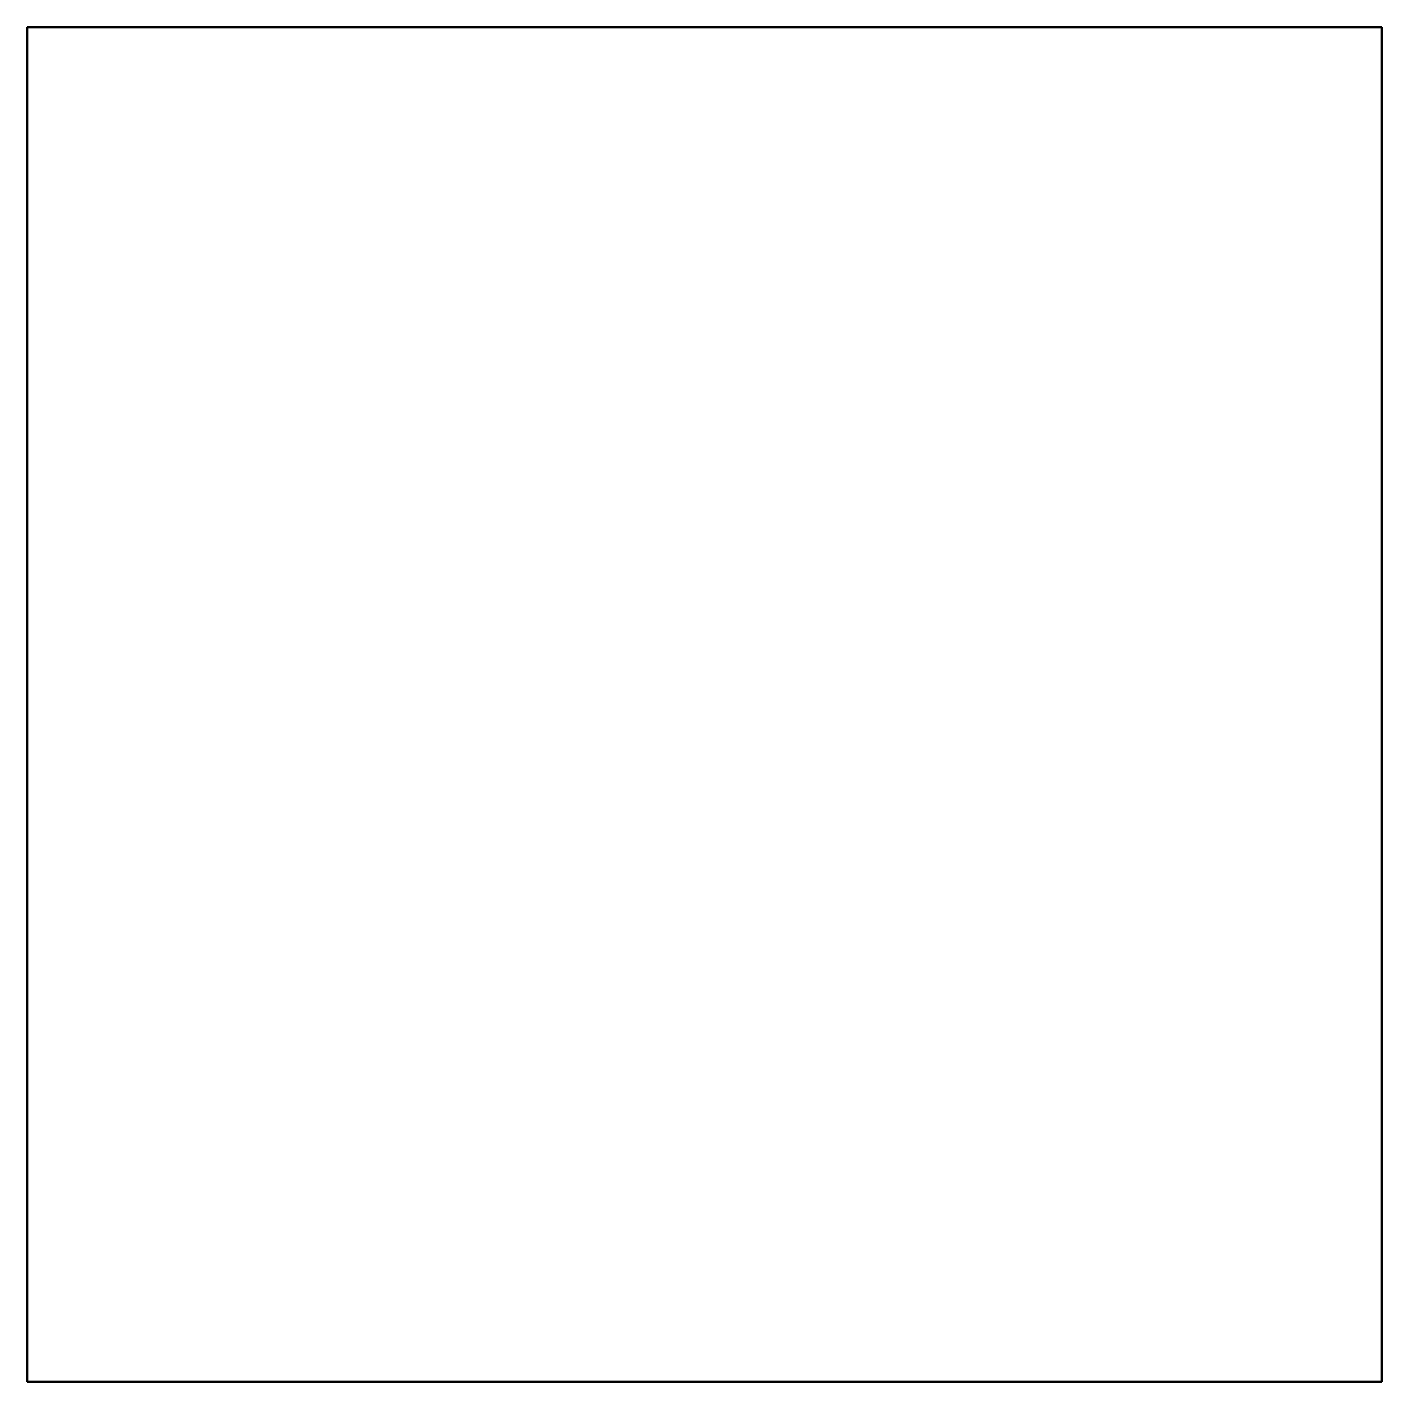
# Model space of a CAD drawing. Header units: inches. Extents: x 1 to 12.1, y 19.5 to 30.5.
import ezdxf

# ---------------------------------------------------------------- set-up
doc = ezdxf.new("R2010")
doc.units = ezdxf.units.IN
doc.header["$MEASUREMENT"] = 0
doc.layers.add('Visible (ANSI)', color=7, linetype='Continuous', lineweight=50)

msp = doc.modelspace()

# ---------------------------------------------------------------- linework, layer by layer
at = {"layer": 'Visible (ANSI)'}
for p, q in [((1.043, 30.504), (1.043, 19.48)), ((12.066, 30.504), (1.043, 30.504)), ((12.066, 19.48), (12.066, 30.504)), ((1.043, 19.48), (12.066, 19.48))]:
    msp.add_line(p, q, dxfattribs=at)

doc.saveas('drawing.dxf')
